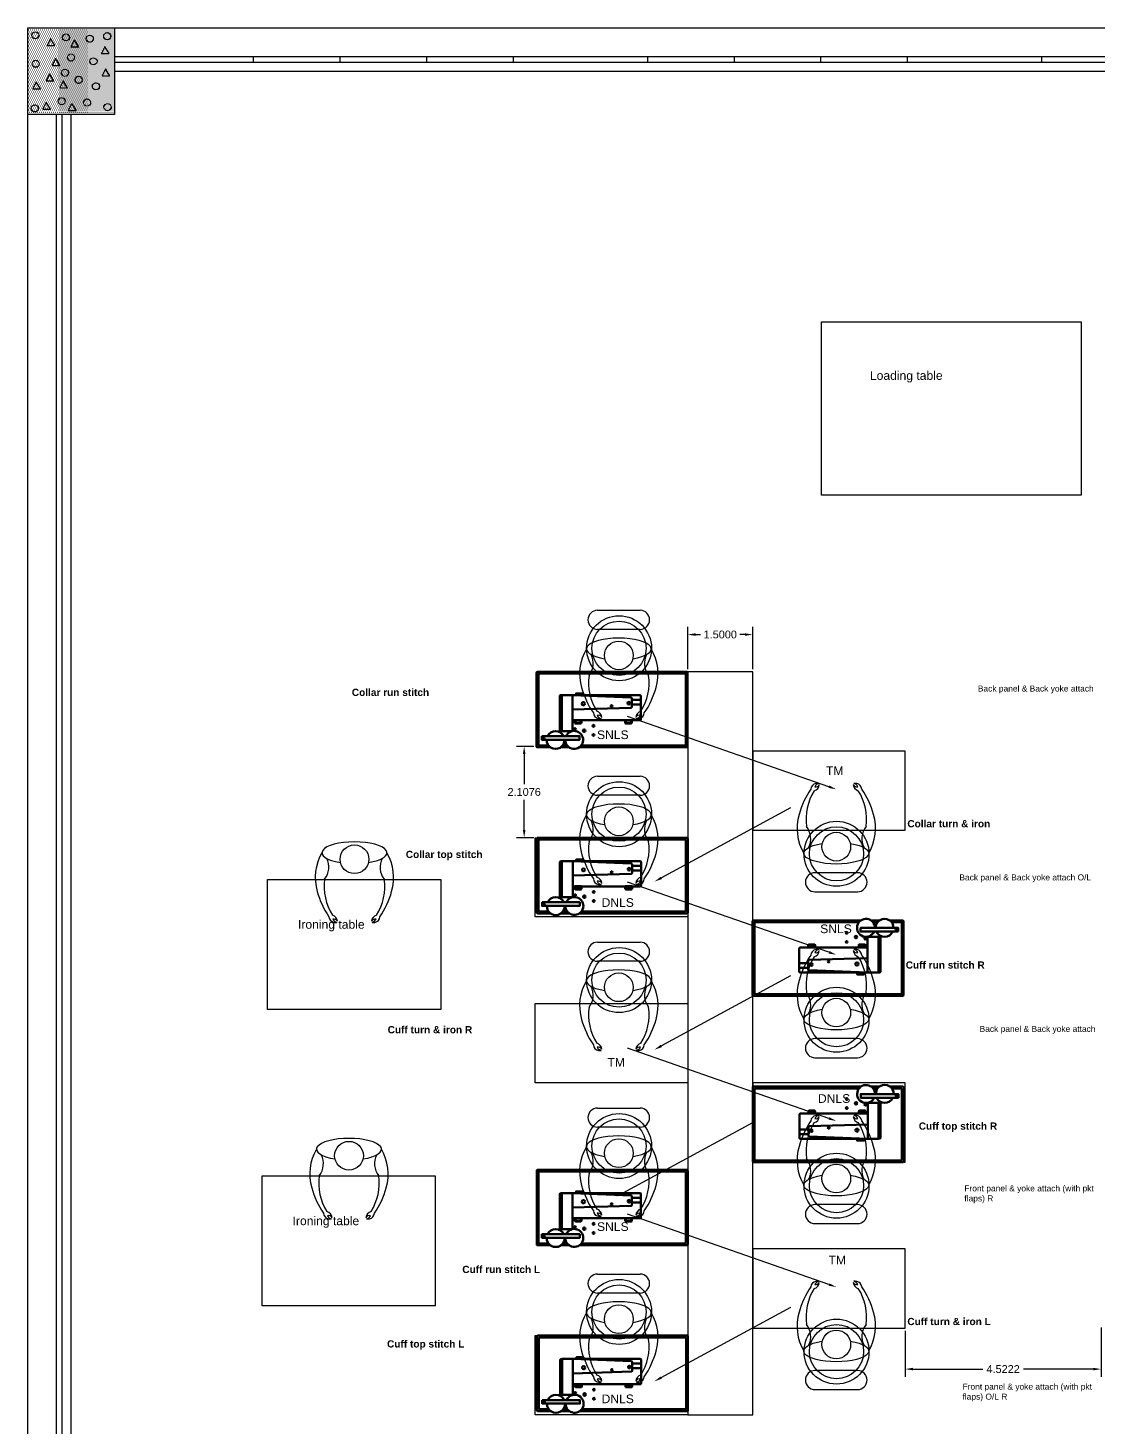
# Model space of a CAD drawing. Header units: feet. Extents: x 200 to 992, y 45 to 257.
# Drawn here: x 199.82 to 224.52, y 224.1 to 256.42 of the extents above; entities that cross this region are included whole.
import ezdxf

# ---------------------------------------------------------------- set-up
doc = ezdxf.new("R2010")
doc.units = ezdxf.units.FT
doc.header["$MEASUREMENT"] = 0
for name, color, linetype in [('assembly operations', 80, 'Continuous'), ('beampillar', 80, 'Continuous'), ('hatch pillar', 20, 'Continuous'), ('machines', 21, 'Continuous'), ('prep side', 220, 'Continuous'), ('shank', 77, 'Continuous'), ('standing operator', 240, 'Continuous'), ('wall', 24, 'Continuous'), ('windows', 241, 'Continuous')]:
    doc.layers.add(name, color=color, linetype=linetype)
doc.styles.get("Standard").update_dxf_attribs({"font": 'arial.ttf'})
doc.dimstyles.get("Standard").update_dxf_attribs({"dimtxt": 0.18, "dimasz": 0.18, "dimexe": 0.18, "dimexo": 0.0625, "dimgap": 0.09, "dimtad": 0, "dimtih": 1, "dimtoh": 1, "dimdec": 4, "dimzin": 0, "dimdsep": 46, "dimtxsty": 'Standard', "dimcen": 0.09, "dimadec": 0, "dimazin": 0, "dimtfac": 1, "dimtdec": 4, "dimtofl": 0, "dimtmove": 0, "dimatfit": 3, "dimfxl": 1, "dimtolj": 1, "dimtzin": 0, "dimarcsym": 0})

# ---------------------------------------------------------------- blocks, each defined once
blk = doc.blocks.new('Arrow')
at = {"linetype": 'ByBlock', "lineweight": -2}
blk.add_lwpolyline([(19.992, 74.917), (15.339, 76.537)], dxfattribs=at)
blk.add_solid([(20.002, 74.945), (20.162, 74.858), (19.982, 74.889)])
blk = doc.blocks.new('arrow 2')
at = {"linetype": 'ByBlock', "lineweight": -2}
blk.add_lwpolyline([(16.121, 72.812), (19.11, 74.436)], dxfattribs=at)
blk.add_solid([(16.136, 72.785), (15.963, 72.726), (16.107, 72.838)])
blk = doc.blocks.new('snls block')
at = {"layer": 'machines', "linetype": 'ByBlock', "lineweight": 100}
for p, q in [((54.586, 84.152), (54.586, 84.133)), ((54.586, 84.152), (54.605, 84.152)), ((54.607, 84.133), (54.605, 84.152)), ((54.888, 84.077), (54.681, 84.077)), ((54.889, 83.97), (54.681, 83.97)), ((53.361, 83.553), (53.361, 83.605)), ((53.361, 83.605), (53.517, 83.605)), ((53.378, 83.57), (53.378, 83.605)), ((53.497, 83.533), (53.382, 83.533)), ((53.48, 83.549), (53.398, 83.549)), ((53.501, 83.605), (53.501, 83.57)), ((53.517, 83.605), (53.517, 83.553)), ((54.524, 83.553), (54.524, 83.605)), ((54.524, 83.605), (54.681, 83.605)), ((54.541, 83.57), (54.541, 83.605)), ((54.66, 83.533), (54.545, 83.533)), ((54.643, 83.549), (54.562, 83.549)), ((54.664, 83.605), (54.664, 83.57)), ((54.681, 83.605), (54.681, 83.553))]:
    blk.add_line(p, q, dxfattribs=at)
for points in [[(53.469, 82.981), (55.947, 82.981, 0.414214), (55.968, 83.002), (55.968, 84.703, 0.414214), (55.947, 84.724), (52.502, 84.724, 0.414214), (52.482, 84.703), (52.482, 83.002, 0.414214), (52.502, 82.981), (52.798, 82.981)], [(53.513, 83.023), (55.905, 83.023, 0.414214), (55.926, 83.043), (55.926, 84.662, 0.414214), (55.905, 84.683), (52.544, 84.683, 0.414214), (52.523, 84.662), (52.523, 83.043, 0.414214), (52.544, 83.023), (52.755, 83.023)]]:
    blk.add_lwpolyline(points, format="xyb", dxfattribs=at)
for points in [[(53.063, 83.355), (53.037, 83.355, -0.414214), (53.016, 83.375), (53.016, 84.161, -0.414214), (53.037, 84.182), (53.063, 84.182)], [(53.312, 84.185), (53.063, 84.185), (53.063, 83.355), (53.291, 83.355, 0.414214), (53.312, 83.375)], [(53.312, 84.185), (54.661, 84.131, -0.402601), (54.681, 84.11), (54.681, 83.914, -0.405445), (54.661, 83.893), (53.312, 83.853)], [(53.312, 84.185), (54.868, 84.185, -0.414214), (54.889, 84.164), (54.889, 83.624, -0.414214), (54.868, 83.604), (53.312, 83.604)]]:
    blk.add_lwpolyline(points, format="xyb", close=True, dxfattribs=at)
for points in [[(53.557, 84.185), (53.392, 84.185), (53.392, 84.225), (53.557, 84.225)], [(53.505, 84.185), (53.404, 84.185), (53.404, 84.222), (53.505, 84.222)], [(52.603, 83.237), (53.474, 83.237), (53.474, 83.154), (52.603, 83.154)], [(52.603, 83.237), (53.474, 83.237), (53.474, 83.154), (52.603, 83.154)]]:
    blk.add_lwpolyline(points, close=True, dxfattribs=at)
for points in [[(53.042, 82.981), (53.23, 82.981)], [(53.085, 83.023), (53.186, 83.023)]]:
    blk.add_lwpolyline(points, dxfattribs=at)
for centre, radius in [((53.56, 83.986), 0.0369), ((54.613, 83.999), 0.0303), ((54.212, 83.931), 0.0196), ((53.366, 83.399), 0.0206), ((53.58, 83.365), 0.0285), ((53.796, 83.476), 0.0206), ((52.644, 83.202), 0.0219), ((52.644, 83.202), 0.0219), ((53.796, 83.267), 0.0206)]:
    blk.add_circle(centre, radius, dxfattribs=at)
for centre, radius, start, end in [((53.382, 83.553), 0.0208, 180, 270), ((53.398, 83.57), 0.0208, 180, 270), ((53.48, 83.57), 0.0208, 270, 0), ((53.497, 83.553), 0.0208, 270, 0), ((54.545, 83.553), 0.0208, 180, 270), ((54.562, 83.57), 0.0208, 180, 270), ((54.643, 83.57), 0.0208, 270, 0), ((54.66, 83.553), 0.0208, 270, 0), ((52.92, 83.149), 0.207, 178.5457, 1.4543), ((52.92, 83.149), 0.207, 25.1747, 154.8253), ((53.35, 83.151), 0.207, 179.1324, 155.4718)]:
    blk.add_arc(centre, radius, start, end, dxfattribs=at)
blk = doc.blocks.new('*D20')
at = {"color": 0, "linetype": 'ByBlock', "lineweight": -2, "transparency": 16777216}
for p, q in [((-152.547, 49.683), (-152.547, 48.62)), ((-148.024, 49.763), (-148.024, 48.62)), ((-152.367, 48.8), (-150.752, 48.8)), ((-148.204, 48.8), (-149.819, 48.8))]:
    blk.add_line(p, q, dxfattribs=at)
at = {"color": 0, "linetype": 'ByBlock', "transparency": 16777216}
for points in [[(-152.367, 48.83), (-152.367, 48.77), (-152.547, 48.8)], [(-148.204, 48.83), (-148.204, 48.77), (-148.024, 48.8)]]:
    blk.add_solid(points, dxfattribs=at)
at = {"layer": 'Defpoints', "color": 0, "linetype": 'ByBlock', "transparency": 16777216}
for p in [(-148.024, 49.826), (-152.547, 49.746), (-148.024, 48.8)]:
    blk.add_point(p, dxfattribs=at)
at = {"color": 0, "linetype": 'ByBlock', "transparency": 16777216, "insert": (-150.286, 48.8), "char_height": 0.18, "attachment_point": 5}
blk.add_mtext('\\A1;4.5222', dxfattribs=at)
blk = doc.blocks.new('*D23')
at = {"color": 0, "linetype": 'ByBlock', "lineweight": -2, "transparency": 16777216}
for p, q in [((-157.567, 64.959), (-157.567, 65.935)), ((-156.067, 64.959), (-156.067, 65.935)), ((-157.387, 65.755), (-157.272, 65.755)), ((-156.247, 65.755), (-156.362, 65.755))]:
    blk.add_line(p, q, dxfattribs=at)
at = {"color": 0, "linetype": 'ByBlock', "transparency": 16777216}
for points in [[(-157.387, 65.785), (-157.387, 65.725), (-157.567, 65.755)], [(-156.247, 65.785), (-156.247, 65.725), (-156.067, 65.755)]]:
    blk.add_solid(points, dxfattribs=at)
at = {"layer": 'Defpoints', "color": 0, "linetype": 'ByBlock', "transparency": 16777216}
for p in [(-156.067, 65.755), (-157.567, 64.896), (-156.067, 64.896)]:
    blk.add_point(p, dxfattribs=at)
at = {"color": 0, "linetype": 'ByBlock', "transparency": 16777216, "insert": (-156.817, 65.755), "char_height": 0.18, "attachment_point": 5}
blk.add_mtext('\\A1;1.5000', dxfattribs=at)
blk = doc.blocks.new('*D24')
at = {"color": 0, "linetype": 'ByBlock', "lineweight": -2, "transparency": 16777216}
for p, q in [((-161.12, 63.174), (-161.524, 63.174)), ((-161.344, 62.994), (-161.344, 62.302)), ((-161.344, 61.246), (-161.344, 61.938)), ((-161.12, 61.066), (-161.524, 61.066))]:
    blk.add_line(p, q, dxfattribs=at)
at = {"color": 0, "linetype": 'ByBlock', "transparency": 16777216}
for points in [[(-161.374, 62.994), (-161.314, 62.994), (-161.344, 63.174)], [(-161.374, 61.246), (-161.314, 61.246), (-161.344, 61.066)]]:
    blk.add_solid(points, dxfattribs=at)
at = {"layer": 'Defpoints', "color": 0, "linetype": 'ByBlock', "transparency": 16777216}
for p in [(-161.058, 63.174), (-161.344, 61.066), (-161.058, 61.066)]:
    blk.add_point(p, dxfattribs=at)
at = {"color": 0, "linetype": 'ByBlock', "transparency": 16777216, "insert": (-161.344, 62.12), "char_height": 0.18, "attachment_point": 5}
blk.add_mtext('\\A1;2.1076', dxfattribs=at)
blk = doc.blocks.new('hatchedpillar')
at = {"layer": 'hatch pillar', "linetype": 'ByBlock', "true_color": 0xf4ee51}
h = blk.add_hatch(dxfattribs=at)
h.set_pattern_fill('DOTS', color=41, scale=0.74)
h.set_pattern_definition([(0, (-2, 2), (0.023125, 0.04625), [0, -0.04625])])
h.paths.add_polyline_path([(201.817, 256.418), (199.817, 256.418), (199.817, 254.418), (201.817, 254.418)])
at = {"layer": 'hatch pillar', "linetype": 'Continuous', "lineweight": -3, "ltscale": 2}
for p, q in [((200.339, 256.178), (200.262, 256.016)), ((200.262, 256.016), (200.439, 256.016)), ((200.439, 256.016), (200.339, 256.178)), ((200.887, 256.147), (200.81, 255.985)), ((200.81, 255.985), (200.988, 255.985)), ((200.988, 255.985), (200.887, 256.147)), ((201.595, 255.988), (201.517, 255.826)), ((201.695, 255.826), (201.595, 255.988)), ((200.455, 255.715), (200.378, 255.553)), ((200.555, 255.553), (200.455, 255.715)), ((201.517, 255.826), (201.695, 255.826)), ((200.316, 255.36), (200.238, 255.198)), ((200.416, 255.198), (200.316, 255.36)), ((200.378, 255.553), (200.555, 255.553)), ((201.609, 255.473), (201.532, 255.311)), ((201.532, 255.311), (201.709, 255.311)), ((201.709, 255.311), (201.609, 255.473)), ((200.005, 255.177), (199.928, 255.015)), ((199.928, 255.015), (200.105, 255.015)), ((200.105, 255.015), (200.005, 255.177)), ((200.238, 255.198), (200.416, 255.198)), ((200.632, 255.198), (200.555, 255.036)), ((200.555, 255.036), (200.733, 255.036)), ((200.733, 255.036), (200.632, 255.198)), ((200.238, 254.704), (200.161, 254.542)), ((200.339, 254.542), (200.238, 254.704)), ((200.826, 254.673), (200.748, 254.511)), ((200.926, 254.511), (200.826, 254.673)), ((200.161, 254.542), (200.339, 254.542)), ((200.748, 254.511), (200.926, 254.511))]:
    blk.add_line(p, q, dxfattribs=at)
for centre in [(199.987, 256.249), (200.694, 256.201), (201.647, 256.228), (201.243, 256.17), (199.994, 255.593), (200.81, 255.738), (201.329, 255.649), (200.671, 255.383), (200.988, 255.221), (201.386, 255.071), (199.973, 254.562), (200.594, 254.727), (201.181, 254.697), (201.654, 254.591)]:
    blk.add_circle(centre, 0.0821, dxfattribs=at)
blk = doc.blocks.new('sewing line')
blk.add_line((-157.5673, 47.74604), (-156.0673, 47.74604))
at = {"linetype": 'ByBlock'}
for points in [[(-154.48069, 72.97543), (-148.48069, 72.97543), (-148.48069, 68.97543), (-154.48069, 68.97543)], [(-167.26953, 60.10334), (-163.26953, 60.10334), (-163.26953, 57.10334), (-167.26953, 57.10334)], [(-167.39561, 53.26052), (-163.39561, 53.26052), (-163.39561, 50.26052), (-167.39561, 50.26052)]]:
    blk.add_lwpolyline(points, close=True, dxfattribs=at)
for points in [[(-159.65176, 66.31406), (-158.66746, 66.31406)], [(-158.66746, 65.87473), (-159.65176, 65.87473)], [(-156.0673, 47.74604), (-156.0673, 64.89612), (-157.5673, 64.89612), (-157.5673, 47.74604)], [(-159.65176, 62.48406), (-158.66746, 62.48406)], [(-158.66746, 62.04473), (-159.65176, 62.04473)], [(-153.64682, 60.25736), (-154.63112, 60.25736)], [(-154.63112, 59.81803), (-153.64682, 59.81803)], [(-159.65176, 58.65406), (-158.66746, 58.65406)], [(-158.66746, 58.21473), (-159.65176, 58.21473)], [(-153.64682, 56.42736), (-154.63112, 56.42736)], [(-154.63112, 55.98803), (-153.64682, 55.98803)], [(-159.65176, 54.82406), (-158.66746, 54.82406)], [(-158.66746, 54.38473), (-159.65176, 54.38473)], [(-153.64682, 52.59736), (-154.63112, 52.59736)], [(-154.63112, 52.15803), (-153.64682, 52.15803)], [(-159.65176, 50.99406), (-158.66746, 50.99406)], [(-158.66746, 50.55473), (-159.65176, 50.55473)], [(-153.64682, 48.76736), (-154.63112, 48.76736)], [(-154.63112, 48.32803), (-153.64682, 48.32803)]]:
    blk.add_lwpolyline(points)
for points in [[(-152.54667, 63.06604), (-156.0673, 63.06604), (-156.0673, 61.23597), (-152.54667, 61.23597)], [(-157.5673, 59.23604), (-161.08794, 59.23604), (-161.08794, 61.06612), (-157.5673, 61.06612)], [(-157.5673, 55.40604), (-161.08794, 55.40604), (-161.08794, 57.23612), (-157.5673, 57.23612)], [(-152.54667, 55.40604), (-156.0673, 55.40604), (-156.0673, 53.57597), (-152.54667, 53.57597)], [(-152.54667, 51.57604), (-156.0673, 51.57604), (-156.0673, 49.74597), (-152.54667, 49.74597)], [(-157.5673, 47.74604), (-161.08794, 47.74604), (-161.08794, 49.57612), (-157.5673, 49.57612)]]:
    blk.add_lwpolyline(points, close=True)
for centre, radius in [((-159.15346, 65.43847), 0.75), ((-159.15346, 65.43847), 0.625), ((-159.15834, 65.27329), 0.3314), ((-159.15346, 61.60847), 0.75), ((-159.15346, 61.60847), 0.625), ((-159.15834, 61.44329), 0.3314), ((-154.13282, 60.69361), 0.75), ((-154.13282, 60.69361), 0.625), ((-154.1377, 60.8588), 0.3314), ((-159.15346, 57.77847), 0.75), ((-159.15346, 57.77847), 0.625), ((-159.15834, 57.61329), 0.3314), ((-154.13282, 56.86361), 0.75), ((-154.13282, 56.86361), 0.625), ((-154.1377, 57.0288), 0.3314), ((-159.15346, 53.94847), 0.75), ((-159.15346, 53.94847), 0.625), ((-159.15834, 53.78329), 0.3314), ((-154.13282, 53.03361), 0.75), ((-154.13282, 53.03361), 0.625), ((-154.1377, 53.1988), 0.3314), ((-159.15346, 50.11847), 0.75), ((-159.15346, 50.11847), 0.625), ((-159.15834, 49.95329), 0.3314), ((-154.13282, 49.20361), 0.75), ((-154.13282, 49.20361), 0.625), ((-154.1377, 49.3688), 0.3314)]:
    blk.add_circle(centre, radius)
for centre, radius, start, end in [((-159.65176, 66.09439), 0.21966, 90, 270), ((-158.66746, 66.09439), 0.21966, 270, 90), ((-158.93482, 64.85148), 1.12909, 149.566063, 196.497517), ((-160.18967, 65.0889), 0.44097, 321.008421, 27.632528), ((-158.12701, 65.0889), 0.44097, 152.367472, 218.991579), ((-159.38185, 64.85148), 1.12909, 343.502483, 30.433937), ((-158.62726, 64.64293), 1.23125, 172.133942, 212.405248), ((-159.68941, 64.64293), 1.23125, 327.594752, 7.866058), ((-158.15673, 65.03468), 1.92771, 195.151137, 214.435473), ((-160.15995, 65.03468), 1.92771, 325.564527, 344.848863), ((-159.60623, 63.95539), 0.14081, 184.390124, 259.877496), ((-159.71059, 63.82858), 0.16061, 4.787406, 74.171118), ((-159.63097, 63.80352), 0.08916, 25.560009, 106.981091), ((-159.52717, 63.95643), 0.1464, 207.518809, 255.319703), ((-159.57653, 64.53354), 0.71883, 265.65598, 270.977476), ((-158.60608, 63.82858), 0.16061, 105.828882, 175.212594), ((-158.68571, 63.80352), 0.08916, 73.018909, 154.439991), ((-158.7895, 63.95643), 0.1464, 284.680297, 332.481191), ((-158.74014, 64.53354), 0.71883, 269.022524, 274.34402), ((-158.71044, 63.95539), 0.14081, 280.122504, 355.609876), ((-159.65176, 62.26439), 0.21966, 90, 270), ((-158.66746, 62.26439), 0.21966, 270, 90), ((-153.13609, 61.0974), 1.92771, 145.564527, 164.848863), ((-153.60663, 61.48915), 1.23125, 147.594752, 187.866058), ((-154.5856, 62.1767), 0.14081, 100.122504, 175.609876), ((-154.68995, 62.3035), 0.16061, 285.828882, 355.212594), ((-154.50654, 62.17566), 0.1464, 104.680297, 152.481191), ((-154.61033, 62.32857), 0.08916, 253.018909, 334.439991), ((-154.5559, 61.59855), 0.71883, 89.022524, 94.34402), ((-153.66507, 62.32857), 0.08916, 205.560009, 286.981091), ((-153.58545, 62.3035), 0.16061, 184.787406, 254.171118), ((-153.7195, 61.59855), 0.71883, 85.65598, 90.977476), ((-153.76887, 62.17566), 0.1464, 27.518809, 75.319703), ((-153.6898, 62.1767), 0.14081, 4.390124, 79.877496), ((-154.66878, 61.48915), 1.23125, 352.133942, 32.405248), ((-155.13931, 61.0974), 1.92771, 15.151137, 34.435473), ((-158.93482, 61.02148), 1.12909, 149.566063, 196.497517), ((-160.18967, 61.2589), 0.44097, 321.008421, 27.632528), ((-158.12701, 61.2589), 0.44097, 152.367472, 218.991579), ((-159.38185, 61.02148), 1.12909, 343.502483, 30.433937), ((-153.91419, 61.28061), 1.12909, 163.502483, 210.433937), ((-154.36122, 61.28061), 1.12909, 329.566063, 16.497517), ((-155.16903, 61.04318), 0.44097, 332.367472, 38.991579), ((-153.10637, 61.04318), 0.44097, 141.008421, 207.632528), ((-158.62726, 60.81293), 1.23125, 172.133942, 212.405248), ((-159.68941, 60.81293), 1.23125, 327.594752, 7.866058), ((-158.15673, 61.20468), 1.92771, 195.151137, 214.435473), ((-160.15995, 61.20468), 1.92771, 325.564527, 344.848863), ((-159.60623, 60.12539), 0.14081, 184.390124, 259.877496), ((-159.71059, 59.99858), 0.16061, 4.787406, 74.171118), ((-158.60608, 59.99858), 0.16061, 105.828882, 175.212594), ((-158.71044, 60.12539), 0.14081, 280.122504, 355.609876), ((-154.63112, 60.03769), 0.21966, 90, 270), ((-153.64682, 60.03769), 0.21966, 270, 90), ((-159.63097, 59.97352), 0.08916, 25.560009, 106.981091), ((-159.52717, 60.12643), 0.1464, 207.518809, 255.319703), ((-159.57653, 60.70354), 0.71883, 265.65598, 270.977476), ((-158.68571, 59.97352), 0.08916, 73.018909, 154.439991), ((-158.7895, 60.12643), 0.1464, 284.680297, 332.481191), ((-158.74014, 60.70354), 0.71883, 269.022524, 274.34402), ((-159.65176, 58.43439), 0.21966, 90, 270), ((-158.66746, 58.43439), 0.21966, 270, 90), ((-153.13609, 57.2674), 1.92771, 145.564527, 164.848863), ((-153.60663, 57.65915), 1.23125, 147.594752, 187.866058), ((-154.5856, 58.3467), 0.14081, 100.122504, 175.609876), ((-154.68995, 58.4735), 0.16061, 285.828882, 355.212594), ((-154.50654, 58.34566), 0.1464, 104.680297, 152.481191), ((-154.61033, 58.49857), 0.08916, 253.018909, 334.439991), ((-154.5559, 57.76855), 0.71883, 89.022524, 94.34402), ((-153.66507, 58.49857), 0.08916, 205.560009, 286.981091), ((-153.58545, 58.4735), 0.16061, 184.787406, 254.171118), ((-153.7195, 57.76855), 0.71883, 85.65598, 90.977476), ((-153.76887, 58.34566), 0.1464, 27.518809, 75.319703), ((-153.6898, 58.3467), 0.14081, 4.390124, 79.877496), ((-154.66878, 57.65915), 1.23125, 352.133942, 32.405248), ((-155.13931, 57.2674), 1.92771, 15.151137, 34.435473), ((-158.93482, 57.19148), 1.12909, 149.566063, 196.497517), ((-160.18967, 57.4289), 0.44097, 321.008421, 27.632528), ((-158.12701, 57.4289), 0.44097, 152.367472, 218.991579), ((-159.38185, 57.19148), 1.12909, 343.502483, 30.433937), ((-153.91419, 57.45061), 1.12909, 163.502483, 210.433937), ((-154.36122, 57.45061), 1.12909, 329.566063, 16.497517), ((-155.16903, 57.21318), 0.44097, 332.367472, 38.991579), ((-153.10637, 57.21318), 0.44097, 141.008421, 207.632528), ((-158.62726, 56.98293), 1.23125, 172.133942, 212.405248), ((-159.68941, 56.98293), 1.23125, 327.594752, 7.866058), ((-158.15673, 57.37468), 1.92771, 195.151137, 214.435473), ((-160.15995, 57.37468), 1.92771, 325.564527, 344.848863), ((-159.60623, 56.29539), 0.14081, 184.390124, 259.877496), ((-159.71059, 56.16858), 0.16061, 4.787406, 74.171118), ((-159.63097, 56.14352), 0.08916, 25.560009, 106.981091), ((-159.52717, 56.29643), 0.1464, 207.518809, 255.319703), ((-158.60608, 56.16858), 0.16061, 105.828882, 175.212594), ((-158.68571, 56.14352), 0.08916, 73.018909, 154.439991), ((-158.7895, 56.29643), 0.1464, 284.680297, 332.481191), ((-158.71044, 56.29539), 0.14081, 280.122504, 355.609876), ((-154.63112, 56.20769), 0.21966, 90, 270), ((-153.64682, 56.20769), 0.21966, 270, 90), ((-159.57653, 56.87354), 0.71883, 265.65598, 270.977476), ((-158.74014, 56.87354), 0.71883, 269.022524, 274.34402), ((-159.65176, 54.60439), 0.21966, 90, 270), ((-158.66746, 54.60439), 0.21966, 270, 90), ((-154.5856, 54.5167), 0.14081, 100.122504, 175.609876), ((-154.68995, 54.6435), 0.16061, 285.828882, 355.212594), ((-154.50654, 54.51566), 0.1464, 104.680297, 152.481191), ((-154.61033, 54.66857), 0.08916, 253.018909, 334.439991), ((-154.5559, 53.93855), 0.71883, 89.022524, 94.34402), ((-153.66507, 54.66857), 0.08916, 205.560009, 286.981091), ((-153.58545, 54.6435), 0.16061, 184.787406, 254.171118), ((-153.7195, 53.93855), 0.71883, 85.65598, 90.977476), ((-153.76887, 54.51566), 0.1464, 27.518809, 75.319703), ((-153.6898, 54.5167), 0.14081, 4.390124, 79.877496), ((-153.13609, 53.4374), 1.92771, 145.564527, 164.848863), ((-153.60663, 53.82915), 1.23125, 147.594752, 187.866058), ((-154.66878, 53.82915), 1.23125, 352.133942, 32.405248), ((-155.13931, 53.4374), 1.92771, 15.151137, 34.435473), ((-158.93482, 53.36148), 1.12909, 149.566063, 196.497517), ((-160.18967, 53.5989), 0.44097, 321.008421, 27.632528), ((-158.12701, 53.5989), 0.44097, 152.367472, 218.991579), ((-159.38185, 53.36148), 1.12909, 343.502483, 30.433937), ((-153.91419, 53.62061), 1.12909, 163.502483, 210.433937), ((-155.16903, 53.38318), 0.44097, 332.367472, 38.991579), ((-153.10637, 53.38318), 0.44097, 141.008421, 207.632528), ((-154.36122, 53.62061), 1.12909, 329.566063, 16.497517), ((-158.62726, 53.15293), 1.23125, 172.133942, 212.405248), ((-159.68941, 53.15293), 1.23125, 327.594752, 7.866058), ((-158.15673, 53.54468), 1.92771, 195.151137, 214.435473), ((-160.15995, 53.54468), 1.92771, 325.564527, 344.848863), ((-159.60623, 52.46539), 0.14081, 184.390124, 259.877496), ((-159.71059, 52.33858), 0.16061, 4.787406, 74.171118), ((-159.63097, 52.31352), 0.08916, 25.560009, 106.981091), ((-159.52717, 52.46643), 0.1464, 207.518809, 255.319703), ((-158.60608, 52.33858), 0.16061, 105.828882, 175.212594), ((-158.68571, 52.31352), 0.08916, 73.018909, 154.439991), ((-158.7895, 52.46643), 0.1464, 284.680297, 332.481191), ((-158.71044, 52.46539), 0.14081, 280.122504, 355.609876), ((-154.63112, 52.37769), 0.21966, 90, 270), ((-153.64682, 52.37769), 0.21966, 270, 90), ((-159.57653, 53.04354), 0.71883, 265.65598, 270.977476), ((-158.74014, 53.04354), 0.71883, 269.022524, 274.34402), ((-159.65176, 50.77439), 0.21966, 90, 270), ((-158.66746, 50.77439), 0.21966, 270, 90), ((-154.5856, 50.6867), 0.14081, 100.122504, 175.609876), ((-154.68995, 50.8135), 0.16061, 285.828882, 355.212594), ((-154.50654, 50.68566), 0.1464, 104.680297, 152.481191), ((-154.61033, 50.83857), 0.08916, 253.018909, 334.439991), ((-154.5559, 50.10855), 0.71883, 89.022524, 94.34402), ((-153.66507, 50.83857), 0.08916, 205.560009, 286.981091), ((-153.58545, 50.8135), 0.16061, 184.787406, 254.171118), ((-153.7195, 50.10855), 0.71883, 85.65598, 90.977476), ((-153.76887, 50.68566), 0.1464, 27.518809, 75.319703), ((-153.6898, 50.6867), 0.14081, 4.390124, 79.877496), ((-153.13609, 49.6074), 1.92771, 145.564527, 164.848863), ((-153.60663, 49.99915), 1.23125, 147.594752, 187.866058), ((-154.66878, 49.99915), 1.23125, 352.133942, 32.405248), ((-155.13931, 49.6074), 1.92771, 15.151137, 34.435473), ((-158.93482, 49.53148), 1.12909, 149.566063, 196.497517), ((-159.38185, 49.53148), 1.12909, 343.502483, 30.433937), ((-153.91419, 49.79061), 1.12909, 163.502483, 210.433937), ((-154.36122, 49.79061), 1.12909, 329.566063, 16.497517), ((-160.18967, 49.7689), 0.44097, 321.008421, 27.632528), ((-158.12701, 49.7689), 0.44097, 152.367472, 218.991579), ((-155.16903, 49.55318), 0.44097, 332.367472, 38.991579), ((-153.10637, 49.55318), 0.44097, 141.008421, 207.632528), ((-158.62726, 49.32293), 1.23125, 172.133942, 212.405248), ((-159.68941, 49.32293), 1.23125, 327.594752, 7.866058), ((-158.15673, 49.71468), 1.92771, 195.151137, 214.435473), ((-160.15995, 49.71468), 1.92771, 325.564527, 344.848863), ((-159.60623, 48.63539), 0.14081, 184.390124, 259.877496), ((-159.71059, 48.50858), 0.16061, 4.787406, 74.171118), ((-159.63097, 48.48352), 0.08916, 25.560009, 106.981091), ((-159.52717, 48.63643), 0.1464, 207.518809, 255.319703), ((-159.57653, 49.21354), 0.71883, 265.65598, 270.977476), ((-158.60608, 48.50858), 0.16061, 105.828882, 175.212594), ((-158.68571, 48.48352), 0.08916, 73.018909, 154.439991), ((-158.7895, 48.63643), 0.1464, 284.680297, 332.481191), ((-158.74014, 49.21354), 0.71883, 269.022524, 274.34402), ((-158.71044, 48.63539), 0.14081, 280.122504, 355.609876), ((-154.63112, 48.54769), 0.21966, 90, 270), ((-153.64682, 48.54769), 0.21966, 270, 90)]:
    blk.add_arc(centre, radius, start, end)
for centre in [(-159.15834, 65.42341), (-159.15834, 61.59341), (-159.15834, 57.76341), (-159.15834, 53.93341), (-159.15834, 50.10341)]:
    blk.add_ellipse(centre, major_axis=(-0.75, 0), ratio=0.33333333, start_param=2.01554376, end_param=7.4092342)
at = {"extrusion": (0, 0, -1)}
for centre in [(-154.1377, 60.70867), (-154.1377, 56.87867), (-154.1377, 53.04867), (-154.1377, 49.21867)]:
    blk.add_ellipse(centre, major_axis=(-0.75, 0), ratio=0.33333333, start_param=2.01554376, end_param=7.4092342, dxfattribs=at)
at = {"layer": 'standing operator'}
for centre in [(-165.26239, 60.56862), (-165.38847, 53.72579)]:
    blk.add_circle(centre, 0.3314, dxfattribs=at)
for centre, radius, start, end in [((-165.03888, 60.14681), 1.12909, 149.566063, 196.497517), ((-166.29372, 60.38423), 0.44097, 321.008421, 27.632528), ((-164.23106, 60.38423), 0.44097, 152.367472, 218.991579), ((-165.48591, 60.14681), 1.12909, 343.502483, 30.433937), ((-164.73132, 59.93826), 1.23125, 172.133942, 212.405248), ((-165.79347, 59.93826), 1.23125, 327.594752, 7.866058), ((-164.26078, 60.33002), 1.92771, 195.151137, 214.435473), ((-166.264, 60.33002), 1.92771, 325.564527, 344.848863), ((-165.71029, 59.25072), 0.14081, 184.390124, 259.877496), ((-165.81464, 59.12391), 0.16061, 4.787406, 74.171118), ((-165.73502, 59.09885), 0.08916, 25.560009, 106.981091), ((-165.63123, 59.25176), 0.1464, 207.518809, 255.319703), ((-164.71014, 59.12391), 0.16061, 105.828882, 175.212594), ((-164.78976, 59.09885), 0.08916, 73.018909, 154.439991), ((-164.89356, 59.25176), 0.1464, 284.680297, 332.481191), ((-164.81449, 59.25072), 0.14081, 280.122504, 355.609876), ((-165.68059, 59.82887), 0.71883, 265.65598, 270.977476), ((-164.84419, 59.82887), 0.71883, 269.022524, 274.34402), ((-165.16495, 53.30398), 1.12909, 149.566063, 196.497517), ((-166.4198, 53.54141), 0.44097, 321.008421, 27.632528), ((-164.35714, 53.54141), 0.44097, 152.367472, 218.991579), ((-165.61198, 53.30398), 1.12909, 343.502483, 30.433937), ((-164.85739, 53.09544), 1.23125, 172.133942, 212.405248), ((-165.91954, 53.09544), 1.23125, 327.594752, 7.866058), ((-164.38686, 53.48719), 1.92771, 195.151137, 214.435473), ((-166.39008, 53.48719), 1.92771, 325.564527, 344.848863), ((-165.83637, 52.40789), 0.14081, 184.390124, 259.877496), ((-165.94072, 52.28108), 0.16061, 4.787406, 74.171118), ((-164.83622, 52.28108), 0.16061, 105.828882, 175.212594), ((-164.94057, 52.40789), 0.14081, 280.122504, 355.609876), ((-165.8611, 52.25602), 0.08916, 25.560009, 106.981091), ((-165.7573, 52.40893), 0.1464, 207.518809, 255.319703), ((-165.80667, 52.98604), 0.71883, 265.65598, 270.977476), ((-164.91584, 52.25602), 0.08916, 73.018909, 154.439991), ((-165.01964, 52.40893), 0.1464, 284.680297, 332.481191), ((-164.97027, 52.98604), 0.71883, 269.022524, 274.34402)]:
    blk.add_arc(centre, radius, start, end, dxfattribs=at)
for centre in [(-165.26239, 60.71874), (-165.38847, 53.87592)]:
    blk.add_ellipse(centre, major_axis=(-0.75, 0), ratio=0.33333333, start_param=2.01554376, end_param=7.4092342, dxfattribs=at)
for name, p in [('snls block', (-213.53929, -19.82821)), ('Arrow', (-174.29967, -12.67442)), ('arrow 2', (-174.29967, -12.67442)), ('snls block', (-213.53451, -23.66117)), ('Arrow', (-174.29967, -16.49478)), ('arrow 2', (-174.29967, -16.55326)), ('Arrow', (-174.29967, -20.33042)), ('arrow 2', (-175.17708, -19.94529)), ('snls block', (-213.53637, -31.32344)), ('Arrow', (-174.29967, -24.16381)), ('arrow 2', (-174.29967, -24.20826)), ('snls block', (-213.52987, -35.15147))]:
    blk.add_blockref(name, p)
at = {"rotation": 180}
for p in [(-100.10271, 142.13599), (-100.1, 138.30119)]:
    blk.add_blockref('snls block', p, dxfattribs=at)
at = {"linetype": 'ByBlock', "char_height": 0.2, "attachment_point": 1}
for s, width, insert in [('Loading table', 3.4853772, (-153.36041, 71.83381)), ('Ironing table', 2.5839708, (-166.56481, 59.16472)), ('Ironing table', 2.5839708, (-166.69089, 52.3219))]:
    blk.add_mtext_dynamic_manual_height_columns(s, width=width, gutter_width=1, heights=[0], dxfattribs=dict(at, insert=insert))
at = {"char_height": 0.2, "attachment_point": 1}
for s, width, insert in [('SNLS', 0.9053555, (-159.66207, 63.54216)), ('TM', 0.8194177, (-154.37568, 62.70938)), ('DNLS', 0.6548569, (-159.55651, 59.66947)), ('SNLS', 0.9053555, (-154.50947, 59.06307)), ('TM', 0.8194177, (-159.42111, 55.98115)), ('DNLS', 0.6548569, (-154.56052, 55.14566)), ('SNLS', 0.9053555, (-159.66207, 52.18835)), ('TM', 0.8194177, (-154.31599, 51.41573)), ('DNLS', 0.6548569, (-159.55651, 48.21333))]:
    blk.add_mtext_dynamic_manual_height_columns(s, width=width, gutter_width=1, heights=[0], dxfattribs=dict(at, insert=insert))
at = {"layer": 'assembly operations', "linetype": 'ByBlock', "char_height": 0.1388878, "attachment_point": 1}
for s, insert, width in [('Back panel & Back yoke attach', (-150.86963, 64.57874), 2.779764), ('Back panel & Back yoke attach O/L', (-151.29579, 60.21897), 3.1713025), ('Back panel & Back yoke attach', (-150.82844, 56.72215), 2.779764), ('Front panel & yoke attach (with pkt\\Pflaps) R', (-151.18107, 53.04151), 3.1184806), ('Front panel & yoke attach (with pkt\\Pflaps) O/L R', (-151.22341, 48.46586), 3.1184806)]:
    blk.add_mtext(s, dxfattribs=dict(at, insert=insert, width=width))
at = {"layer": 'prep side', "linetype": 'ByBlock', "char_height": 0.2, "attachment_point": 1}
for s, insert in [('{\\fArial|b1|i0|c0|p34;\\H0.83333x;Collar run stitch}', (-165.3229, 64.50399)), ('{\\fArial|b1|i0|c0|p34;\\H0.83333x;Collar turn & iron}', (-152.49735, 61.47226)), ('{\\fArial|b1|i0|c0|p34;\\H0.83333x;Collar top stitch}', (-164.07691, 60.76363)), ('{\\fArial|b1|i0|c0|p34;\\H0.83333x;Cuff run stitch R}', (-152.53493, 58.21085)), ('{\\fArial|b1|i0|c0|p34;\\H0.83333x;Cuff turn & iron R}', (-164.49586, 56.71719)), ('{\\fArial|b1|i0|c0|p34;\\H0.83333x;Cuff top stitch R}', (-152.23431, 54.49274)), ('{\\fArial|b1|i0|c0|p34;\\H0.83333x;Cuff run stitch L}', (-162.77279, 51.18409)), ('{\\fArial|b1|i0|c0|p34;\\H0.83333x;Cuff turn & iron L}', (-152.49735, 49.98226)), ('{\\fArial|b1|i0|c0|p34;\\H0.83333x;Cuff top stitch L}', (-164.50966, 49.46504))]:
    blk.add_mtext_dynamic_manual_height_columns(s, width=2.9744346, gutter_width=1, heights=[0], dxfattribs=dict(at, insert=insert))
at = {"linetype": 'ByBlock'}
for base, p1, p2, picture, middle in [((-156.0673, 65.75493), (-157.5673, 64.89612), (-156.0673, 64.89612), '*D23', (-156.8173, 65.75493)), ((-148.02443, 48.79998), (-152.54667, 49.74597), (-148.02443, 49.82555), '*D20', (-150.28555, 48.79998))]:
    dim = blk.add_linear_dim(base=base, p1=p1, p2=p2, dimstyle='Standard', dxfattribs=at)
    dim.commit()
    dim.dimension.update_dxf_attribs({"geometry": picture, "text_midpoint": middle})
dim = blk.add_linear_dim(base=(-161.34378, 61.06612), p1=(-161.05776, 63.17369), p2=(-161.05776, 61.06612), angle=90, dimstyle='Standard', dxfattribs=at)
dim.commit()
dim.dimension.update_dxf_attribs({"geometry": '*D24', "text_midpoint": (-161.34378, 62.1199)})

msp = doc.modelspace()

# ---------------------------------------------------------------- linework, layer by layer
at = {"layer": 'beampillar', "linetype": 'ByBlock'}
for p, q in [((199.8173, 256.41766), (387.32987, 256.41766)), ((199.8173, 186.94755), (199.8173, 254.41766))]:
    msp.add_line(p, q, dxfattribs=at)
msp.add_lwpolyline([(199.8173, 256.41766), (201.8173, 256.41766), (201.8173, 254.41766), (199.8173, 254.41766)], close=True, dxfattribs=at)
at = {"layer": 'wall', "linetype": 'ByBlock'}
for p, q in [((199.8173, 256.41766), (387.32987, 256.41766)), ((199.8173, 186.94755), (199.8173, 256.41766)), ((201.8173, 255.41766), (241.3173, 255.41766)), ((200.8173, 214.41766), (200.8173, 254.41766))]:
    msp.add_line(p, q, dxfattribs=at)
at = {"layer": 'windows', "linetype": 'ByBlock'}
for p, q in [((201.8173, 255.75766), (241.3173, 255.75766)), ((201.8173, 255.62766), (241.3173, 255.62766)), ((205.0173, 255.75766), (205.0173, 255.62766)), ((207.0173, 255.75766), (207.0173, 255.62766)), ((209.0173, 255.75766), (209.0173, 255.62766)), ((211.0173, 255.75766), (211.0173, 255.62766)), ((214.1173, 255.75766), (214.1173, 255.62766)), ((216.1173, 255.75766), (216.1173, 255.62766)), ((218.1173, 255.75766), (218.1173, 255.62766)), ((220.1173, 255.75766), (220.1173, 255.62766)), ((220.1173, 255.75766), (220.1173, 255.62766)), ((220.1173, 255.75766), (220.1173, 255.62766)), ((223.2173, 255.75766), (223.2173, 255.62766)), ((200.4773, 214.41766), (200.4773, 254.41766)), ((200.6073, 214.41766), (200.6073, 254.41766))]:
    msp.add_line(p, q, dxfattribs=at)

# ---------------------------------------------------------------- block references
at = {"layer": 'prep side', "linetype": 'ByBlock'}
msp.add_blockref('hatchedpillar', (0, 0), dxfattribs=at)
at = {"layer": 'shank', "linetype": 'ByBlock'}
msp.add_blockref('sewing line', (372.61677, 176.66231), dxfattribs=at)

doc.saveas('drawing.dxf')
